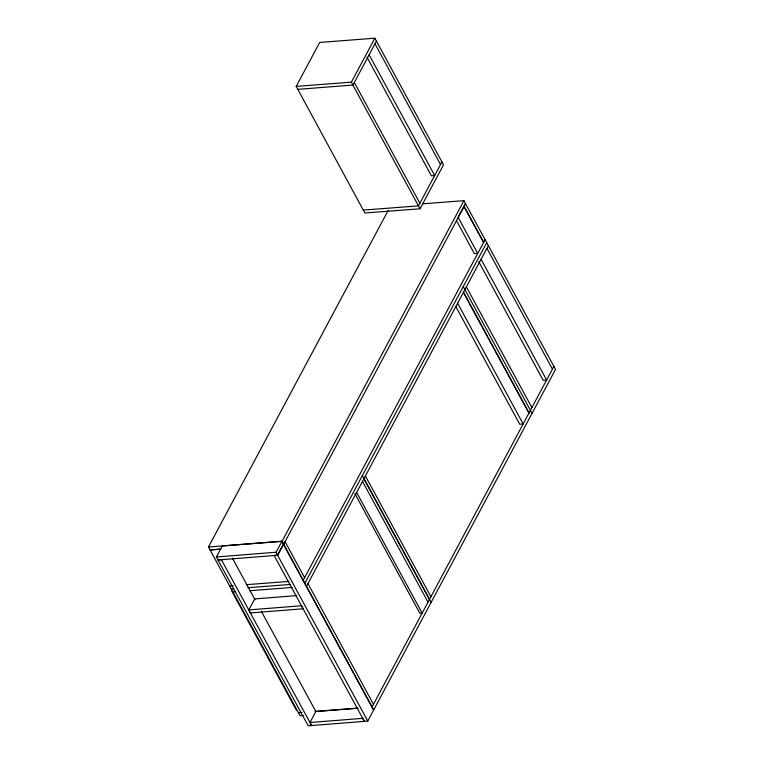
<?xml version="1.0" encoding="UTF-8"?>
<svg xmlns="http://www.w3.org/2000/svg" width="764" height="764" viewBox="0 0 764 764"><rect width="100%" height="100%" fill="white"/><g stroke="black" fill="none" stroke-linecap="round" stroke-linejoin="round"><path stroke-width="1.15" d="M296.212 86.399L319.686 42.44L374.857 38.2L443.521 164.814L420.047 208.773L364.867 213.013L296.212 86.399L351.392 82.159L374.857 38.2M376.432 41.094L352.92 85.119L420.047 208.773M303.623 715.457L300.061 715.734L208.467 546.986L388.131 210.511M304.597 577.679L285.001 541.59L277.714 555.256L218.017 559.974L216.374 556.956L222.238 545.964L281.935 541.246L283.587 544.264M441.926 161.892L418.471 205.879L363.282 210.09M277.714 555.256L276.071 552.238L281.935 541.246M277.513 555.132L274.066 555.399L364.332 721.302L367.771 721.035L277.513 555.132L283.377 544.14L373.644 710.052L282.031 541.332L463.939 200.645L422.406 203.835M248.787 609.92L301.446 605.756L303.098 608.774L250.439 612.938L248.787 609.92L254.66 598.928L296.785 595.595M283.664 544.35L465.572 203.663L463.939 200.645M303.193 580.315L485.102 239.629L555.533 369.394L367.771 721.035M304.826 583.333L486.725 242.637M306.469 586.351L488.368 245.655M309.983 722.515L362.642 718.351L364.294 721.369L311.636 725.533L309.983 722.515L315.857 711.523L357.982 708.19M371.992 707.063L553.9 366.376M216.374 556.956L276.071 552.238M297.75 89.359L352.958 85.052L351.392 82.159M208.467 546.986L282.031 541.332M210.033 549.879L220.71 549.058M210.1 550.004L220.777 549.182M229.62 585.969L233.182 585.692M246.237 584.689L288.954 581.414M231.263 588.987L233.641 588.805M247.87 587.707L290.587 584.431M232.905 592.005L235.274 591.823M249.513 590.725L292.23 587.449M298.428 712.716L301.99 712.44M315.035 711.437L357.753 708.161M486.945 248.319L552.429 369.117M483.555 242.389L463.958 206.299L483.564 242.255L485.035 239.504L465.429 203.549L458.094 217.282L477.681 253.371L474.377 253.629L456.471 220.634M374.99 43.787L440.541 164.556M481.081 259.311L546.604 380.033L543.156 380.291L478.761 261.66M369.127 54.779L434.678 175.539L431.373 175.796L366.949 57.119M466.365 286.863L531.887 407.584M354.334 82.483L419.866 203.214M463.261 286.596L532.059 413.353M463.5 292.259L529.022 412.98M463.433 292.364L528.955 413.085M457.626 303.251L523.159 423.972L519.711 424.23L455.879 306.631M365.393 476.001L430.915 596.713M362.346 475.609L431.144 602.357M363.922 478.741L429.454 599.463M362.518 481.377L428.012 602.137M356.616 492.408L422.148 613.129L419.847 613.311L354.888 493.63M307.93 583.601L373.462 704.322M232.342 558.026L255.052 599.769M261.298 611.238L315.799 711.408M231.463 590.524L296.442 710.234M221.369 559.63L217.921 559.897L308.188 725.8L311.636 725.533L221.369 559.63"/></g></svg>
